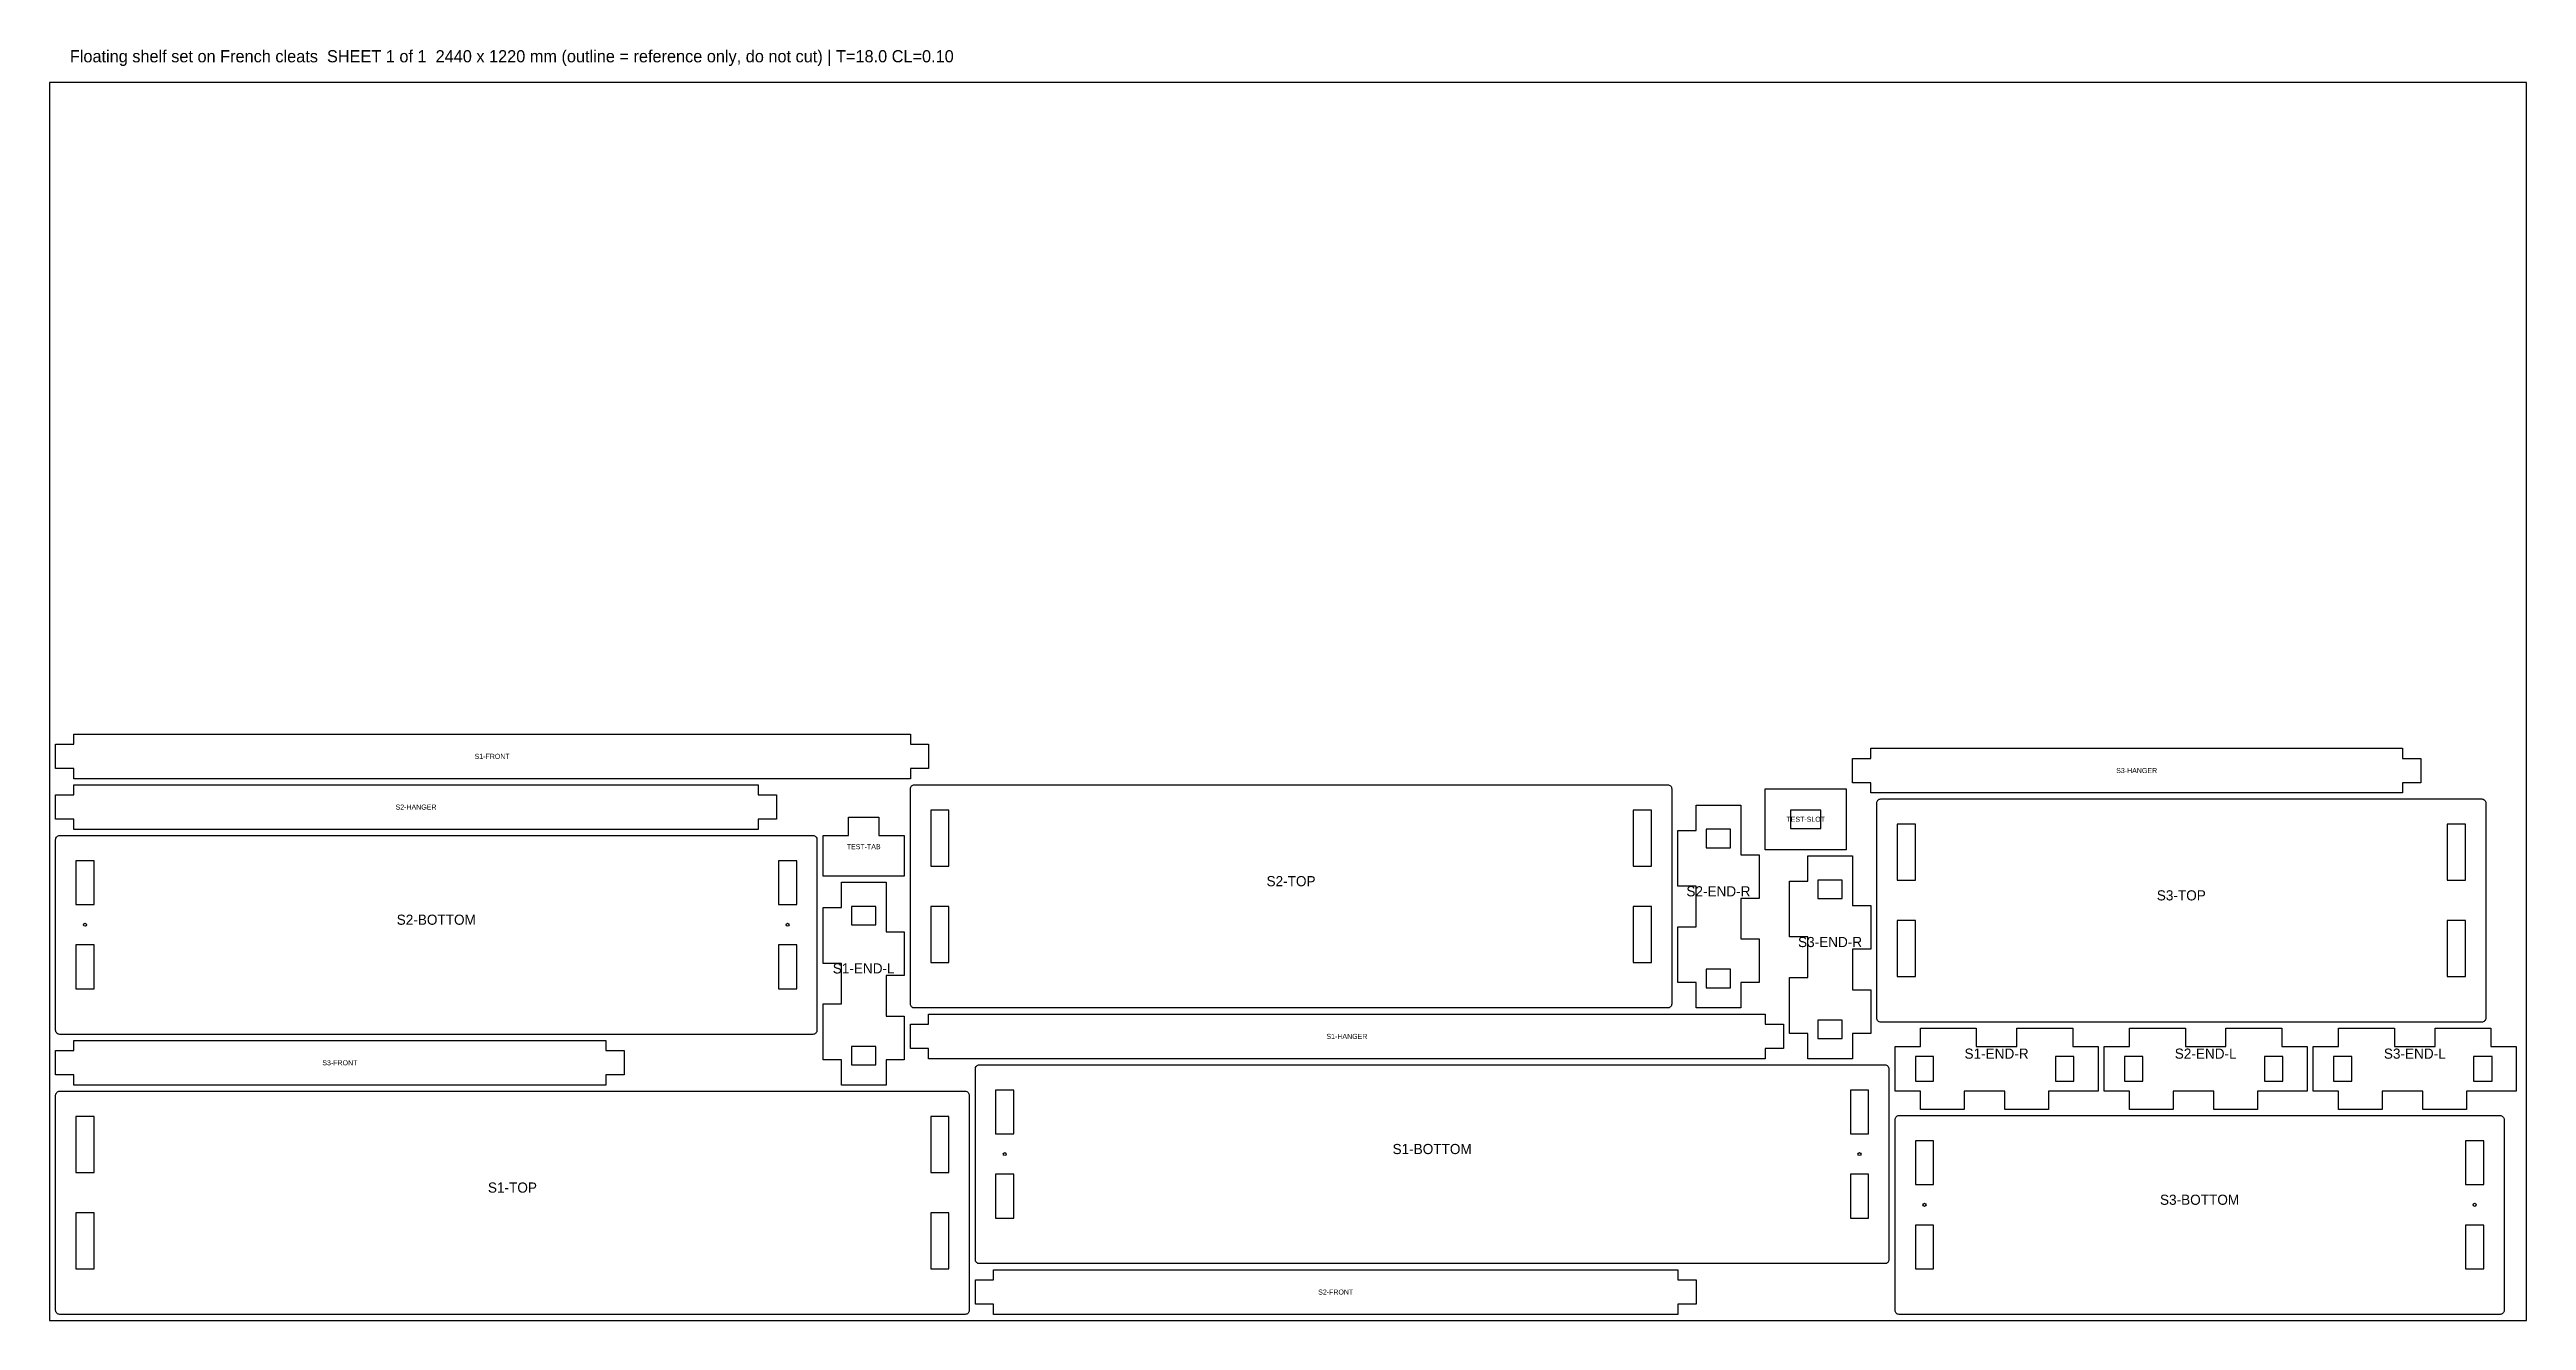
# Model space of a CAD drawing. Header units: millimetres. Extents: x 0 to 2440, y 0 to 1253.
import ezdxf
from ezdxf.enums import TextEntityAlignment as Align

# ---------------------------------------------------------------- set-up
doc = ezdxf.new("R2010")
doc.units = ezdxf.units.MM
doc.layers.add('CUT', color=1, linetype='Continuous')
doc.layers.add('LABELS', color=5, linetype='Continuous')

msp = doc.modelspace()

# ---------------------------------------------------------------- linework, layer by layer
at = {"layer": 'CUT'}
for points in [[(6, 544), (6, 568), (24, 568), (24, 578), (848, 578), (848, 568), (866, 568), (866, 544), (848, 544), (848, 534), (24, 534), (24, 544)], [(1776, 530), (1776, 554), (1794, 554), (1794, 564), (2318, 564), (2318, 554), (2336, 554), (2336, 530), (2318, 530), (2318, 520), (1794, 520), (1794, 530)], [(6, 494), (6, 518), (24, 518), (24, 528), (698, 528), (698, 518), (716, 518), (716, 494), (698, 494), (698, 484), (24, 484), (24, 494)], [(1598, 312), (1597.9, 311.2), (1597.7, 310.5), (1597.3, 309.8), (1596.8, 309.2), (1596.2, 308.7), (1595.5, 308.3), (1594.8, 308.1), (1594, 308), (852, 308), (851.2, 308.1), (850.5, 308.3), (849.8, 308.7), (849.2, 309.2), (848.7, 309.8), (848.3, 310.5), (848.1, 311.2), (848, 312), (848, 524), (848.1, 524.8), (848.3, 525.5), (848.7, 526.2), (849.2, 526.8), (849.8, 527.3), (850.5, 527.7), (851.2, 527.9), (852, 528), (1594, 528), (1594.8, 527.9), (1595.5, 527.7), (1596.2, 527.3), (1596.8, 526.8), (1597.3, 526.2), (1597.7, 525.5), (1597.9, 524.8), (1598, 524)], [(1690, 464), (1690, 524), (1770, 524), (1770, 464)], [(2400, 298), (2399.9, 297.2), (2399.7, 296.5), (2399.3, 295.8), (2398.8, 295.2), (2398.2, 294.7), (2397.5, 294.3), (2396.8, 294.1), (2396, 294), (1804, 294), (1803.2, 294.1), (1802.5, 294.3), (1801.8, 294.7), (1801.2, 295.2), (1800.7, 295.8), (1800.3, 296.5), (1800.1, 297.2), (1800, 298), (1800, 510), (1800.1, 510.8), (1800.3, 511.5), (1800.7, 512.2), (1801.2, 512.8), (1801.8, 513.3), (1802.5, 513.7), (1803.2, 513.9), (1804, 514), (2396, 514), (2396.8, 513.9), (2397.5, 513.7), (2398.2, 513.3), (2398.8, 512.8), (2399.3, 512.2), (2399.7, 511.5), (2399.9, 510.8), (2400, 510)], [(842, 478), (842, 438), (762, 438), (762, 478), (787, 478), (787, 496), (817, 496), (817, 478)], [(868, 447.9), (886, 447.9), (886, 503.1), (868, 503.1)], [(1578, 503.1), (1560, 503.1), (1560, 447.9), (1578, 447.9)], [(1622, 308), (1622, 333), (1604, 333), (1604, 388), (1622, 388), (1622, 428), (1604, 428), (1604, 483), (1622, 483), (1622, 508), (1666, 508), (1666, 459), (1684, 459), (1684, 416), (1666, 416), (1666, 376), (1684, 376), (1684, 333), (1666, 333), (1666, 308)], [(1745, 503.1), (1715, 503.1), (1715, 484.9), (1745, 484.9)], [(1820, 433.9), (1838, 433.9), (1838, 489.1), (1820, 489.1)], [(2380.1, 489.1), (2361.9, 489.1), (2361.9, 433.9), (2380.1, 433.9)], [(756, 286), (755.9, 285.2), (755.7, 284.5), (755.3, 283.8), (754.8, 283.2), (754.2, 282.7), (753.5, 282.3), (752.8, 282.1), (752, 282), (10, 282), (9.2, 282.1), (8.5, 282.3), (7.8, 282.7), (7.2, 283.2), (6.7, 283.8), (6.3, 284.5), (6.1, 285.2), (6, 286), (6, 474), (6.1, 474.8), (6.3, 475.5), (6.7, 476.2), (7.2, 476.8), (7.8, 477.3), (8.5, 477.7), (9.2, 477.9), (10, 478), (752, 478), (752.8, 477.9), (753.5, 477.7), (754.2, 477.3), (754.8, 476.8), (755.3, 476.2), (755.7, 475.5), (755.9, 474.8), (756, 474)], [(1632, 484.1), (1632, 465.9), (1656, 465.9), (1656, 484.1)], [(25.9, 409.9), (44, 409.9), (44, 453.1), (25.9, 453.1)], [(736, 453.1), (718, 453.1), (718, 409.9), (736, 409.9)], [(1732, 258), (1732, 283), (1714, 283), (1714, 338), (1732, 338), (1732, 378), (1714, 378), (1714, 433), (1732, 433), (1732, 458), (1776, 458), (1776, 409), (1794, 409), (1794, 366), (1776, 366), (1776, 326), (1794, 326), (1794, 283), (1776, 283), (1776, 258)], [(780, 232), (780, 257), (762, 257), (762, 312), (780, 312), (780, 352), (762, 352), (762, 407), (780, 407), (780, 432), (824, 432), (824, 383), (842, 383), (842, 340), (824, 340), (824, 300), (842, 300), (842, 257), (824, 257), (824, 232)], [(1742, 434.1), (1742, 415.9), (1766, 415.9), (1766, 434.1)], [(790, 408.1), (790, 389.9), (814, 389.9), (814, 408.1)], [(886, 352.9), (886, 408.1), (868, 408.1), (868, 352.9)], [(1560, 408.1), (1560, 352.9), (1578, 352.9), (1578, 408.1)], [(1838, 338.9), (1838, 394.1), (1820, 394.1), (1820, 338.9)], [(2361.9, 394.1), (2361.9, 338.9), (2380.1, 338.9), (2380.1, 394.1)], [(44, 326.9), (44, 370.1), (25.9, 370.1), (25.9, 326.9)], [(718, 370.1), (718, 326.9), (736, 326.9), (736, 370.1)], [(1632, 327.9), (1656, 327.9), (1656, 346.1), (1632, 346.1)], [(848, 268), (848, 292), (866, 292), (866, 302), (1690, 302), (1690, 292), (1708, 292), (1708, 268), (1690, 268), (1690, 258), (866, 258), (866, 268)], [(1742, 277.9), (1766, 277.9), (1766, 296.1), (1742, 296.1)], [(6, 242), (6, 266), (24, 266), (24, 276), (548, 276), (548, 266), (566, 266), (566, 242), (548, 242), (548, 232), (24, 232), (24, 242)], [(790, 251.9), (814, 251.9), (814, 270.1), (790, 270.1)], [(1818, 270), (1843, 270), (1843, 288), (1898, 288), (1898, 270), (1938, 270), (1938, 288), (1993, 288), (1993, 270), (2018, 270), (2018, 226), (1969, 226), (1969, 208), (1926, 208), (1926, 226), (1886, 226), (1886, 208), (1843, 208), (1843, 226), (1818, 226)], [(2024, 270), (2049, 270), (2049, 288), (2104, 288), (2104, 270), (2144, 270), (2144, 288), (2199, 288), (2199, 270), (2224, 270), (2224, 226), (2175, 226), (2175, 208), (2132, 208), (2132, 226), (2092, 226), (2092, 208), (2049, 208), (2049, 226), (2024, 226)], [(2230, 270), (2255, 270), (2255, 288), (2310, 288), (2310, 270), (2350, 270), (2350, 288), (2405, 288), (2405, 270), (2430, 270), (2430, 226), (2381, 226), (2381, 208), (2338, 208), (2338, 226), (2298, 226), (2298, 208), (2255, 208), (2255, 226), (2230, 226)], [(1812, 60), (1811.9, 59.2), (1811.7, 58.5), (1811.3, 57.8), (1810.8, 57.2), (1810.2, 56.7), (1809.5, 56.3), (1808.8, 56.1), (1808, 56), (916, 56), (915.2, 56.1), (914.5, 56.3), (913.8, 56.7), (913.2, 57.2), (912.7, 57.8), (912.3, 58.5), (912.1, 59.2), (912, 60), (912, 248), (912.1, 248.8), (912.3, 249.5), (912.7, 250.2), (913.2, 250.8), (913.8, 251.3), (914.5, 251.7), (915.2, 251.9), (916, 252), (1808, 252), (1808.8, 251.9), (1809.5, 251.7), (1810.2, 251.3), (1810.8, 250.8), (1811.3, 250.2), (1811.7, 249.5), (1811.9, 248.8), (1812, 248)], [(1838, 260.1), (1838, 235.9), (1856, 235.9), (1856, 260.1)], [(1994, 260.1), (1976, 260.1), (1976, 235.9), (1994, 235.9)], [(2044, 260.1), (2044, 235.9), (2062.1, 235.9), (2062.1, 260.1)], [(2200.1, 260.1), (2181.9, 260.1), (2181.9, 235.9), (2200.1, 235.9)], [(2249.9, 260.1), (2249.9, 235.9), (2268.1, 235.9), (2268.1, 260.1)], [(2406.1, 260.1), (2387.9, 260.1), (2387.9, 235.9), (2406.1, 235.9)], [(906, 10), (905.9, 9.2), (905.7, 8.5), (905.3, 7.8), (904.8, 7.2), (904.2, 6.7), (903.5, 6.3), (902.8, 6.1), (902, 6), (10, 6), (9.2, 6.1), (8.5, 6.3), (7.8, 6.7), (7.2, 7.2), (6.7, 7.8), (6.3, 8.5), (6.1, 9.2), (6, 10), (6, 222), (6.1, 222.8), (6.3, 223.5), (6.7, 224.2), (7.2, 224.8), (7.8, 225.3), (8.5, 225.7), (9.2, 225.9), (10, 226), (902, 226), (902.8, 225.9), (903.5, 225.7), (904.2, 225.3), (904.8, 224.8), (905.3, 224.2), (905.7, 223.5), (905.9, 222.8), (906, 222)], [(932, 183.9), (950, 183.9), (950, 227.1), (932, 227.1)], [(1792, 227.1), (1774, 227.1), (1774, 183.9), (1792, 183.9)], [(25.9, 145.9), (44, 145.9), (44, 201.1), (25.9, 201.1)], [(886, 201.1), (868, 201.1), (868, 145.9), (886, 145.9)], [(2418, 10), (2417.9, 9.2), (2417.7, 8.5), (2417.3, 7.8), (2416.8, 7.2), (2416.2, 6.7), (2415.5, 6.3), (2414.8, 6.1), (2414, 6), (1822, 6), (1821.2, 6.1), (1820.5, 6.3), (1819.8, 6.7), (1819.2, 7.2), (1818.7, 7.8), (1818.3, 8.5), (1818.1, 9.2), (1818, 10), (1818, 198), (1818.1, 198.8), (1818.3, 199.5), (1818.7, 200.2), (1819.2, 200.8), (1819.8, 201.3), (1820.5, 201.7), (1821.2, 201.9), (1822, 202), (2414, 202), (2414.8, 201.9), (2415.5, 201.7), (2416.2, 201.3), (2416.8, 200.8), (2417.3, 200.2), (2417.7, 199.5), (2417.9, 198.8), (2418, 198)], [(1838, 133.9), (1856, 133.9), (1856, 177.1), (1838, 177.1)], [(2398.1, 177.1), (2379.9, 177.1), (2379.9, 133.9), (2398.1, 133.9)], [(950, 101), (950, 144.1), (932, 144.1), (932, 101)], [(1774, 144.1), (1774, 101), (1792, 101), (1792, 144.1)], [(44, 51), (44, 106), (25.9, 106), (25.9, 51)], [(868, 106), (868, 51), (886, 51), (886, 106)], [(1856, 51), (1856, 94), (1838, 94), (1838, 51)], [(2379.9, 94), (2379.9, 51), (2398.1, 51), (2398.1, 94)], [(912, 16), (912, 40), (930, 40), (930, 50), (1604, 50), (1604, 40), (1622, 40), (1622, 16), (1604, 16), (1604, 6), (930, 6), (930, 16)]]:
    msp.add_lwpolyline(points, close=True, dxfattribs=at)
for centre in [(35, 390), (727, 390), (941, 164), (1783, 164), (1847, 114), (2389, 114)]:
    msp.add_circle(centre, 1.5, dxfattribs=at)
at = {"layer": 'LABELS'}
msp.add_lwpolyline([(0, 0), (2440, 0), (2440, 1220), (0, 1220)], close=True, dxfattribs=at)

# ---------------------------------------------------------------- texts
msp.add_text('Floating shelf set on French cleats  SHEET 1 of 1  2440 x 1220 mm (outline = reference only, do not cut) | T=18.0 CL=0.10', height=12, dxfattribs=at).set_placement((20, 1240))
for s, height, p in [('S1-FRONT', 5, (436, 556)), ('S3-HANGER', 5, (2056, 542)), ('S2-HANGER', 5, (361, 506)), ('TEST-SLOT', 5, (1730, 494)), ('TEST-TAB', 5, (802, 467)), ('S2-TOP', 10, (1223, 433)), ('S2-END-R', 10, (1644, 423)), ('S3-TOP', 10, (2100, 419)), ('S2-BOTTOM', 10, (381, 395)), ('S3-END-R', 10, (1754, 373)), ('S1-END-L', 10, (802, 347)), ('S1-HANGER', 5, (1278, 280)), ('S3-FRONT', 5, (286, 254)), ('S1-END-R', 10, (1918, 263)), ('S2-END-L', 10, (2124, 263)), ('S3-END-L', 10, (2330, 263)), ('S1-BOTTOM', 10, (1362, 169)), ('S1-TOP', 10, (456, 131)), ('S3-BOTTOM', 10, (2118, 119)), ('S2-FRONT', 5, (1267, 28))]:
    msp.add_text(s, height=height, dxfattribs=at).set_placement(p, align=Align.MIDDLE_CENTER)

doc.saveas('drawing.dxf')
